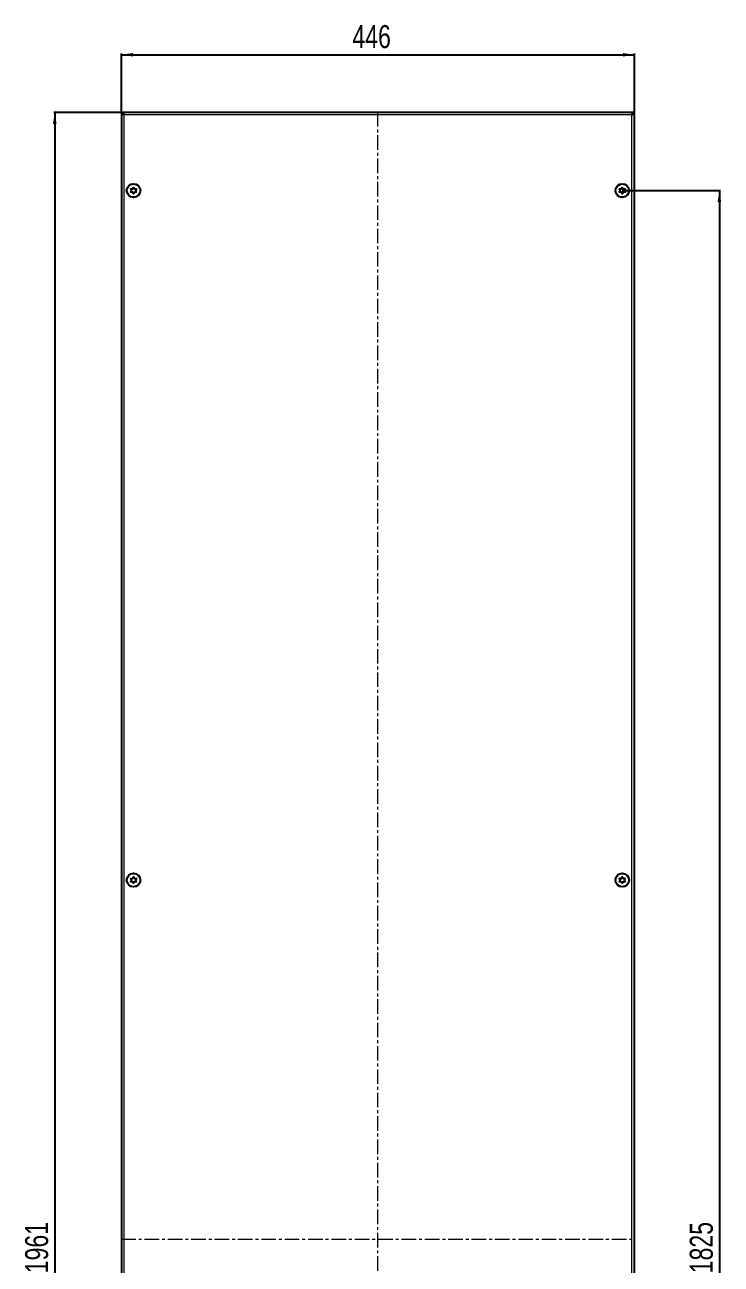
# Model space of a CAD drawing. Header units: millimetres. Extents: x 72 to 1389, y -869 to 1304.
# Drawn here: x 72 to 678, y 198 to 1277 of the extents above; entities that cross this region are included whole.
import ezdxf

# ---------------------------------------------------------------- set-up
doc = ezdxf.new("R2010")
doc.units = ezdxf.units.MM
doc.linetypes.add('CENTERX2', pattern=[20.32, 12.7, -2.54, 2.54, -2.54])
doc.layers.add('FORMAT', color=7, linetype='Continuous')
doc.styles.add('SLDTEXTSTYLE0', font='TXT', dxfattribs={"width": 0.75})
doc.dimstyles.new('SLDDIMSTYLE0', dxfattribs={"dimtxt": 20, "dimasz": 10, "dimexe": 0, "dimexo": 0.0625, "dimgap": 5, "dimtad": 2, "dimdec": 1, "dimrnd": 1e-09, "dimzin": 12, "dimdsep": 46, "dimtxsty": 'SLDTEXTSTYLE0', "dimsah": 1, "dimcen": 0.09, "dimadec": 0, "dimazin": 3, "dimtfac": 1, "dimtofl": 0, "dimtmove": 0, "dimatfit": 3, "dimfxl": 0, "dimfrac": 2, "dimtolj": 1, "dimtzin": 12, "dimarcsym": 0})

# ---------------------------------------------------------------- blocks, each defined once
blk = doc.blocks.new('_D')
at = {"layer": 'FORMAT'}
for p, q in [((156.6, 1200.7), (156.6, 1251.9)), ((602.6, 1200.7), (602.6, 1251.9)), ((156.6, 1250.9), (602.6, 1250.9))]:
    blk.add_line(p, q, dxfattribs=at)
for points in [[(156.6, 1250.9), (166.6, 1249.3), (166.6, 1252.4)], [(602.6, 1250.9), (592.6, 1252.4), (592.6, 1249.3)]]:
    blk.add_solid(points, dxfattribs=at)
at = {"layer": 'FORMAT', "insert": (357.4, 1276.7), "char_height": 20, "attachment_point": 1, "style": 'SLDTEXTSTYLE0'}
blk.add_mtext('446', dxfattribs=at)
blk = doc.blocks.new('_D_1')
at = {"layer": 'FORMAT'}
for p, q in [((158.3, 1200.7), (97.6, 1200.7)), ((98.6, 1200.7), (98.6, -760.3)), ((158.3, -760.3), (97.6, -760.3))]:
    blk.add_line(p, q, dxfattribs=at)
for points in [[(98.6, 1200.7), (97, 1190.7), (100.1, 1190.7)], [(98.6, -760.3), (100.1, -750.3), (97, -750.3)]]:
    blk.add_solid(points, dxfattribs=at)
at = {"layer": 'FORMAT', "insert": (72.8, 190.6), "char_height": 20, "attachment_point": 1, "rotation": 90, "style": 'SLDTEXTSTYLE0'}
blk.add_mtext('1961', dxfattribs=at)
blk = doc.blocks.new('_D_2')
at = {"layer": 'FORMAT'}
for p, q in [((592.1, 1132.7), (677.6, 1132.7)), ((676.6, 1132.7), (676.6, -692.3)), ((592.1, -692.3), (677.6, -692.3))]:
    blk.add_line(p, q, dxfattribs=at)
for points in [[(676.6, 1132.7), (675, 1122.7), (678.1, 1122.7)], [(676.6, -692.3), (678.1, -682.3), (675, -682.3)]]:
    blk.add_solid(points, dxfattribs=at)
at = {"layer": 'FORMAT', "insert": (650.8, 190.6), "char_height": 20, "attachment_point": 1, "rotation": 90, "style": 'SLDTEXTSTYLE0'}
blk.add_mtext('1825', dxfattribs=at)

msp = doc.modelspace()

# ---------------------------------------------------------------- linework, layer by layer
at = {"color": 7, "linetype": 'Continuous', "lineweight": 25}
for p, q in [((156.58, 1200.7), (156.58, -760.3)), ((156.58, 1200.7), (158.08, 1200.7)), ((600.88, 1200.7), (158.28, 1200.7)), ((158.28, 1199.58), (158.28, 1200.7)), ((600.88, 1200.7), (600.88, 1199.58)), ((602.58, 1200.7), (601.08, 1200.7)), ((602.58, -760.3), (602.58, 1200.7))]:
    msp.add_line(p, q, dxfattribs=at)
at = {"color": 8, "linetype": 'Continuous', "lineweight": 18}
for p, q in [((600.48, 1198.6), (158.68, 1198.6)), ((158.68, 1198.6), (158.68, -758.2)), ((600.48, -758.2), (600.48, 1198.6))]:
    msp.add_line(p, q, dxfattribs=at)
at = {"color": 7, "linetype": 'Continuous', "lineweight": 25}
for centre, radius in [((167.08, 1132.7), 6), ((167.08, 1132.7), 5.79), ((167.08, 1132.7), 1.85), ((592.08, 1132.7), 6), ((592.08, 1132.7), 5.79), ((592.08, 1132.7), 1.85), ((167.08, 532.7), 6), ((167.08, 532.7), 5.79), ((167.08, 532.7), 1.85), ((592.08, 532.7), 6), ((592.08, 532.7), 5.79), ((592.08, 532.7), 1.85)]:
    msp.add_circle(centre, radius, dxfattribs=at)
for points, knots in [([(156.58, 1200.7), (156.61, 1200.52), (156.67, 1200.17), (157.18, 1199.63), (157.88, 1199.11), (158.42, 1198.77), (158.68, 1198.6)], [0, 0, 0, 0, 0.25475685, 0.50964889, 0.7645419, 1, 1, 1, 1]), ([(158.08, 1200.7), (158.08, 1200.66), (158.08, 1200.52), (158.1, 1200.34), (158.12, 1200.16), (158.16, 1199.98), (158.21, 1199.79), (158.27, 1199.6), (158.33, 1199.42), (158.41, 1199.22), (158.5, 1199), (158.59, 1198.8), (158.65, 1198.66), (158.68, 1198.6)], [0, 0, 0, 0, 0.0646097, 0.19436016, 0.25953147, 0.32413722, 0.45387968, 0.51904693, 0.59800307, 0.71691873, 0.79597726, 0.91750766, 1, 1, 1, 1]), ([(600.48, 1198.6), (600.76, 1198.78), (601.32, 1199.14), (602.02, 1199.67), (602.49, 1200.19), (602.55, 1200.54), (602.58, 1200.7)], [0, 0, 0, 0, 0.2547527, 0.5096447, 0.7645377, 1, 1, 1, 1]), ([(600.48, 1198.6), (600.5, 1198.65), (600.56, 1198.78), (600.64, 1198.97), (600.71, 1199.15), (600.79, 1199.33), (600.86, 1199.51), (600.92, 1199.7), (600.97, 1199.89), (601.01, 1200.08), (601.05, 1200.3), (601.07, 1200.5), (601.08, 1200.64), (601.08, 1200.7)], [0, 0, 0, 0, 0.0646097, 0.1943602, 0.2595315, 0.3241372, 0.4538797, 0.5190469, 0.5980031, 0.7169187, 0.7959773, 0.9175077, 1, 1, 1, 1]), ([(169.53, 1134.05), (169.52, 1134.06), (169.5, 1134.08), (169.45, 1134.11), (169.31, 1134.13), (168.92, 1134.12), (168.38, 1134.11), (167.83, 1134.41), (167.55, 1134.85), (167.38, 1135.2), (167.26, 1135.41), (167.19, 1135.48), (167.16, 1135.5), (167.12, 1135.5), (167.09, 1135.49), (167.04, 1135.45), (166.88, 1135.23), (166.67, 1134.81), (166.22, 1134.26), (165.51, 1134.17), (165.04, 1134.22), (164.77, 1134.21), (164.71, 1134.18), (164.68, 1134.16), (164.67, 1134.13), (164.67, 1134.1), (164.68, 1134.05), (164.7, 1133.98), (164.81, 1133.78), (165.01, 1133.45), (165.23, 1132.99), (165.19, 1132.35), (164.89, 1131.9), (164.68, 1131.58), (164.62, 1131.44), (164.61, 1131.38), (164.62, 1131.35), (164.65, 1131.32), (164.7, 1131.3), (164.85, 1131.28), (165.23, 1131.28), (165.77, 1131.3), (166.33, 1130.99), (166.6, 1130.56), (166.78, 1130.2), (166.89, 1129.99), (166.96, 1129.93), (167, 1129.9), (167.03, 1129.9), (167.06, 1129.91), (167.12, 1129.95), (167.27, 1130.17), (167.48, 1130.6), (167.93, 1131.15), (168.64, 1131.24), (169.11, 1131.18), (169.38, 1131.2), (169.44, 1131.22), (169.47, 1131.24), (169.48, 1131.27), (169.49, 1131.31), (169.48, 1131.35), (169.45, 1131.43), (169.34, 1131.63), (169.14, 1131.95), (168.92, 1132.42), (168.96, 1133.05), (169.26, 1133.5), (169.48, 1133.83), (169.54, 1133.97), (169.54, 1134.02), (169.53, 1134.04), (169.53, 1134.05)], [0, 0, 0, 0, 0.0020087, 0.00442, 0.0093647, 0.0255282, 0.0677053, 0.0957862, 0.1246456, 0.1503415, 0.1605194, 0.1633943, 0.1656965, 0.1672448, 0.1688741, 0.1707699, 0.1786058, 0.2119941, 0.2499945, 0.2879948, 0.3213831, 0.329219, 0.3311148, 0.3327441, 0.3342924, 0.3362166, 0.3385353, 0.3413178, 0.349662, 0.3753578, 0.4042173, 0.4322982, 0.4744753, 0.4906388, 0.4966691, 0.49844, 0.5, 0.5020087, 0.50442, 0.5093647, 0.5255282, 0.5677053, 0.5957862, 0.6246456, 0.6503415, 0.6605194, 0.6633943, 0.6656965, 0.6672448, 0.6688741, 0.6707699, 0.6786058, 0.7119941, 0.7499945, 0.7879948, 0.8213831, 0.829219, 0.8311148, 0.8327441, 0.8342924, 0.8362166, 0.8385353, 0.8413178, 0.849662, 0.8753578, 0.9042173, 0.9322982, 0.9744753, 0.9906388, 0.9966691, 0.99844, 1, 1, 1, 1]), ([(589.62, 1134.05), (589.62, 1134.04), (589.61, 1134.02), (589.62, 1133.96), (589.68, 1133.82), (589.89, 1133.5), (590.19, 1133.05), (590.23, 1132.42), (590.01, 1131.95), (589.8, 1131.62), (589.69, 1131.41), (589.67, 1131.32), (589.67, 1131.27), (589.68, 1131.24), (589.71, 1131.22), (589.77, 1131.2), (590.04, 1131.18), (590.51, 1131.24), (591.22, 1131.15), (591.67, 1130.6), (591.88, 1130.17), (592.04, 1129.95), (592.09, 1129.91), (592.12, 1129.9), (592.16, 1129.9), (592.19, 1129.92), (592.22, 1129.95), (592.27, 1130.02), (592.38, 1130.21), (592.55, 1130.56), (592.83, 1130.99), (593.38, 1131.3), (593.92, 1131.28), (594.31, 1131.28), (594.46, 1131.3), (594.51, 1131.33), (594.53, 1131.35), (594.54, 1131.39), (594.53, 1131.45), (594.48, 1131.58), (594.26, 1131.9), (593.96, 1132.35), (593.92, 1132.99), (594.14, 1133.45), (594.35, 1133.79), (594.46, 1134), (594.48, 1134.09), (594.48, 1134.13), (594.47, 1134.16), (594.44, 1134.18), (594.38, 1134.21), (594.11, 1134.22), (593.64, 1134.17), (592.93, 1134.26), (592.48, 1134.81), (592.27, 1135.23), (592.12, 1135.45), (592.06, 1135.49), (592.03, 1135.5), (592, 1135.5), (591.97, 1135.48), (591.93, 1135.45), (591.88, 1135.39), (591.77, 1135.19), (591.6, 1134.85), (591.33, 1134.41), (590.77, 1134.11), (590.23, 1134.12), (589.84, 1134.13), (589.69, 1134.11), (589.64, 1134.08), (589.63, 1134.06), (589.62, 1134.05)], [0, 0, 0, 0, 0.0020087, 0.00442, 0.0093647, 0.0255282, 0.0677053, 0.0957862, 0.1246456, 0.1503415, 0.1605194, 0.1633943, 0.1656965, 0.1672448, 0.1688741, 0.1707699, 0.1786058, 0.2119941, 0.2499945, 0.2879948, 0.3213831, 0.329219, 0.3311148, 0.3327441, 0.3342924, 0.3362166, 0.3385353, 0.3413178, 0.349662, 0.3753578, 0.4042173, 0.4322982, 0.4744753, 0.4906388, 0.4966691, 0.49844, 0.5, 0.5020087, 0.50442, 0.5093647, 0.5255282, 0.5677053, 0.5957862, 0.6246456, 0.6503415, 0.6605194, 0.6633943, 0.6656965, 0.6672448, 0.6688741, 0.6707699, 0.6786058, 0.7119941, 0.7499945, 0.7879948, 0.8213831, 0.829219, 0.8311148, 0.8327441, 0.8342924, 0.8362166, 0.8385353, 0.8413178, 0.849662, 0.8753578, 0.9042173, 0.9322982, 0.9744753, 0.9906388, 0.9966691, 0.99844, 1, 1, 1, 1]), ([(169.53, 534.05), (169.52, 534.06), (169.5, 534.08), (169.45, 534.11), (169.31, 534.13), (168.92, 534.12), (168.38, 534.11), (167.83, 534.41), (167.55, 534.85), (167.38, 535.2), (167.26, 535.41), (167.19, 535.48), (167.16, 535.5), (167.12, 535.5), (167.09, 535.49), (167.04, 535.45), (166.88, 535.23), (166.67, 534.81), (166.22, 534.26), (165.51, 534.17), (165.04, 534.22), (164.77, 534.21), (164.71, 534.18), (164.68, 534.16), (164.67, 534.13), (164.67, 534.1), (164.68, 534.05), (164.7, 533.98), (164.81, 533.78), (165.01, 533.45), (165.23, 532.99), (165.19, 532.35), (164.89, 531.9), (164.68, 531.58), (164.62, 531.44), (164.61, 531.38), (164.62, 531.35), (164.65, 531.32), (164.7, 531.3), (164.85, 531.28), (165.23, 531.28), (165.77, 531.3), (166.33, 530.99), (166.6, 530.56), (166.78, 530.2), (166.89, 529.99), (166.96, 529.93), (167, 529.9), (167.03, 529.9), (167.06, 529.91), (167.12, 529.95), (167.27, 530.17), (167.48, 530.6), (167.93, 531.15), (168.64, 531.24), (169.11, 531.18), (169.38, 531.2), (169.44, 531.22), (169.47, 531.24), (169.48, 531.27), (169.49, 531.31), (169.48, 531.35), (169.45, 531.43), (169.34, 531.63), (169.14, 531.95), (168.92, 532.42), (168.96, 533.05), (169.26, 533.5), (169.48, 533.83), (169.54, 533.97), (169.54, 534.02), (169.53, 534.04), (169.53, 534.05)], [0, 0, 0, 0, 0.0020087, 0.00442, 0.0093647, 0.0255282, 0.0677053, 0.0957862, 0.1246456, 0.1503415, 0.1605194, 0.1633943, 0.1656965, 0.1672448, 0.1688741, 0.1707699, 0.1786058, 0.2119941, 0.2499945, 0.2879948, 0.3213831, 0.329219, 0.3311148, 0.3327441, 0.3342924, 0.3362166, 0.3385353, 0.3413178, 0.349662, 0.3753578, 0.4042173, 0.4322982, 0.4744753, 0.4906388, 0.4966691, 0.49844, 0.5, 0.5020087, 0.50442, 0.5093647, 0.5255282, 0.5677053, 0.5957862, 0.6246456, 0.6503415, 0.6605194, 0.6633943, 0.6656965, 0.6672448, 0.6688741, 0.6707699, 0.6786058, 0.7119941, 0.7499945, 0.7879948, 0.8213831, 0.829219, 0.8311148, 0.8327441, 0.8342924, 0.8362166, 0.8385353, 0.8413178, 0.849662, 0.8753578, 0.9042173, 0.9322982, 0.9744753, 0.9906388, 0.9966691, 0.99844, 1, 1, 1, 1]), ([(589.62, 534.05), (589.62, 534.04), (589.61, 534.02), (589.62, 533.96), (589.68, 533.82), (589.89, 533.5), (590.19, 533.05), (590.23, 532.42), (590.01, 531.95), (589.8, 531.62), (589.69, 531.41), (589.67, 531.32), (589.67, 531.27), (589.68, 531.24), (589.71, 531.22), (589.77, 531.2), (590.04, 531.18), (590.51, 531.24), (591.22, 531.15), (591.67, 530.6), (591.88, 530.17), (592.04, 529.95), (592.09, 529.91), (592.12, 529.9), (592.16, 529.9), (592.19, 529.92), (592.22, 529.95), (592.27, 530.02), (592.38, 530.21), (592.55, 530.56), (592.83, 530.99), (593.38, 531.3), (593.92, 531.28), (594.31, 531.28), (594.46, 531.3), (594.51, 531.33), (594.53, 531.35), (594.54, 531.39), (594.53, 531.45), (594.48, 531.58), (594.26, 531.9), (593.96, 532.35), (593.92, 532.99), (594.14, 533.45), (594.35, 533.79), (594.46, 534), (594.48, 534.09), (594.48, 534.13), (594.47, 534.16), (594.44, 534.18), (594.38, 534.21), (594.11, 534.22), (593.64, 534.17), (592.93, 534.26), (592.48, 534.81), (592.27, 535.23), (592.12, 535.45), (592.06, 535.49), (592.03, 535.5), (592, 535.5), (591.97, 535.48), (591.93, 535.45), (591.88, 535.39), (591.77, 535.19), (591.6, 534.85), (591.33, 534.41), (590.77, 534.11), (590.23, 534.12), (589.84, 534.13), (589.69, 534.11), (589.64, 534.08), (589.63, 534.06), (589.62, 534.05)], [0, 0, 0, 0, 0.0020087, 0.00442, 0.0093647, 0.0255282, 0.0677053, 0.0957862, 0.1246456, 0.1503415, 0.1605194, 0.1633943, 0.1656965, 0.1672448, 0.1688741, 0.1707699, 0.1786058, 0.2119941, 0.2499945, 0.2879948, 0.3213831, 0.329219, 0.3311148, 0.3327441, 0.3342924, 0.3362166, 0.3385353, 0.3413178, 0.349662, 0.3753578, 0.4042173, 0.4322982, 0.4744753, 0.4906388, 0.4966691, 0.49844, 0.5, 0.5020087, 0.50442, 0.5093647, 0.5255282, 0.5677053, 0.5957862, 0.6246456, 0.6503415, 0.6605194, 0.6633943, 0.6656965, 0.6672448, 0.6688741, 0.6707699, 0.6786058, 0.7119941, 0.7499945, 0.7879948, 0.8213831, 0.829219, 0.8311148, 0.8327441, 0.8342924, 0.8362166, 0.8385353, 0.8413178, 0.849662, 0.8753578, 0.9042173, 0.9322982, 0.9744753, 0.9906388, 0.9966691, 0.99844, 1, 1, 1, 1])]:
    msp.add_open_spline(points, degree=3, knots=knots, dxfattribs=at)
for points in [[(158.68, 1198.6), (158.64, 1198.88), (158.58, 1199.43), (158.48, 1200.12), (158.38, 1200.61), (158.31, 1200.67), (158.28, 1200.7)], [(600.88, 1200.7), (600.84, 1200.67), (600.78, 1200.61), (600.68, 1200.12), (600.58, 1199.43), (600.51, 1198.88), (600.48, 1198.6)]]:
    msp.add_open_spline(points, degree=3, dxfattribs=at)
at = {"layer": 'FORMAT', "linetype": 'CENTERX2', "lineweight": 18}
for p, q in [((379.58, -762.3), (379.58, 1202.7)), ((156.28, 220.2), (602.88, 220.2))]:
    msp.add_line(p, q, dxfattribs=at)

# ---------------------------------------------------------------- dimensions: what is measured, and where the dimension line sits
at = {"layer": 'FORMAT'}
dim = msp.add_linear_dim(base=(602.58, 1250.87), p1=(156.58, 1200.7), p2=(602.58, 1200.7), dimstyle='SLDDIMSTYLE0', dxfattribs=at)
dim.commit()
dim.dimension.update_dxf_attribs({"geometry": '_D', "text_midpoint": (379.58, 1250.87), "dimtype": 160})
for base, p1, p2, picture, middle in [((98.57, -760.3), (158.28, 1200.7), (158.28, -760.3), '_D_1', (98.57, 220.2)), ((676.58, -692.3), (592.08, 1132.7), (592.08, -692.3), '_D_2', (676.58, 220.2))]:
    dim = msp.add_linear_dim(base=base, p1=p1, p2=p2, angle=90, dimstyle='SLDDIMSTYLE0', dxfattribs=at)
    dim.commit()
    dim.dimension.update_dxf_attribs({"geometry": picture, "text_midpoint": middle, "dimtype": 160})

doc.saveas('drawing.dxf')
